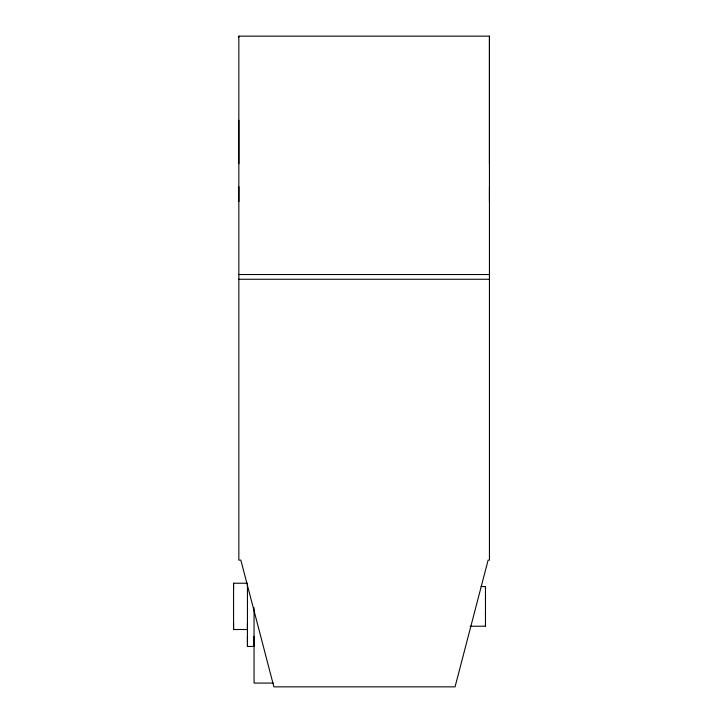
<?xml version="1.0" encoding="UTF-8"?>
<svg xmlns="http://www.w3.org/2000/svg" width="723" height="723" viewBox="0 0 723 723"><rect width="100%" height="100%" fill="white"/><g stroke="black" fill="none" stroke-linecap="round" stroke-linejoin="round"><path stroke-width="1.08" d="M247.438 623.181L247.438 629.516L233.556 629.516L233.556 623.181M233.556 589.57L233.556 583.244L247.438 583.244L247.438 646.461L254.053 646.461L254.053 636.303M238.843 36.15L238.843 560.099L240.831 560.099L273.89 686.85L455.065 686.85L488.124 560.099L489.444 560.099L489.444 36.15L238.843 36.15L238.843 37.108M247.438 646.461L247.438 636.303M470.049 626.226L485.476 626.226L485.476 623.832M485.476 614.74L485.476 612.616M485.476 600.135L485.476 598.02M485.476 588.92L485.476 586.534L481.066 586.534M238.843 274.532L489.444 274.532M238.843 279.259L489.444 279.259M273.204 683.081L254.053 683.081L254.053 607.718M489.444 36.15L489.444 164.202M489.444 186.787L489.444 201.627M485.476 586.534L485.476 626.226M238.843 120.298L238.843 163.714M238.843 186.787L238.843 201.627M233.556 583.244L233.556 629.516"/></g></svg>
